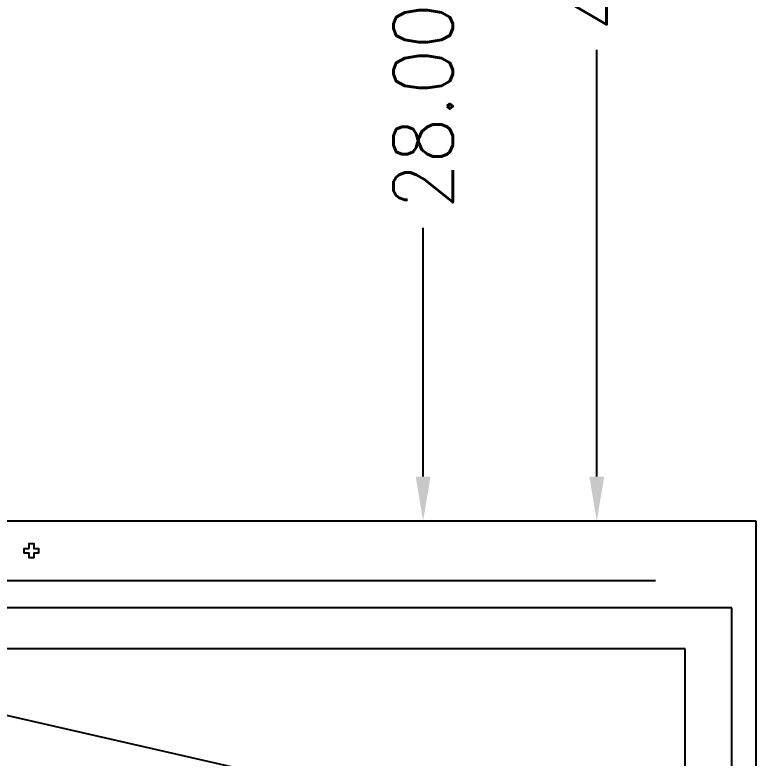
# Model space of a CAD drawing. Header units: millimetres. Extents: x 2909 to 3301, y 744 to 1021.
# Drawn here: x 3001.85 to 3026.86, y 943.57 to 968.65 of the extents above; entities that cross this region are included whole.
import ezdxf

# ---------------------------------------------------------------- set-up
doc = ezdxf.new("R2010")
doc.units = ezdxf.units.MM
for name, color, linetype in [('B', 1, 'Continuous'), ('C', 7, 'Continuous'), ('D', 4, 'Continuous'), ('F', 2, 'Continuous')]:
    doc.layers.add(name, color=color, linetype=linetype)
doc.styles.add('ROMANS', font='romans.shx', dxfattribs={"width": 0.9})
doc.dimstyles.new('ISO-25-1', dxfattribs={"dimtxt": 2, "dimasz": 1.5, "dimexe": 0.4, "dimexo": 0.625, "dimgap": 0.5, "dimtad": 0, "dimzin": 1, "dimdsep": 46, "dimtxsty": 'ROMANS', "dimcen": 2.5, "dimclrd": 4, "dimclre": 4, "dimclrt": 4, "dimadec": 0, "dimazin": 0, "dimtfac": 1, "dimtmove": 0, "dimatfit": 3, "dimfxl": 1, "dimlwe": 0, "dimarcsym": 0})

# ---------------------------------------------------------------- blocks, each defined once
blk = doc.blocks.new('*D30')
at = {"layer": 'D', "color": 0, "lineweight": 0}
for p, q in [((3002.982, 991.571), (3021.882, 991.571)), ((3025.317, 951.571), (3021.082, 951.571))]:
    blk.add_line(p, q, dxfattribs=at)
at = {"layer": 'D', "color": 0, "lineweight": -2}
for p, q in [((3021.482, 990.071), (3021.482, 975.671)), ((3021.482, 953.071), (3021.482, 967.471))]:
    blk.add_line(p, q, dxfattribs=at)
at = {"layer": 'D', "color": 0}
for points in [[(3021.232, 990.071), (3021.732, 990.071), (3021.482, 991.571)], [(3021.232, 953.071), (3021.732, 953.071), (3021.482, 951.571)]]:
    blk.add_solid(points, dxfattribs=at)
at = {"layer": 'Defpoints', "color": 0}
for p in [(3002.357, 991.571), (3021.482, 991.571), (3025.942, 951.571)]:
    blk.add_point(p, dxfattribs=at)
at = {"layer": 'D', "color": 0, "insert": (3021.482, 971.571), "char_height": 2, "attachment_point": 5, "rotation": 90, "style": 'ROMANS'}
blk.add_mtext('40.00', dxfattribs=at)
blk = doc.blocks.new('*D46')
at = {"layer": 'D', "color": 0, "lineweight": 0}
for p, q in [((3014.999, 979.571), (3015.224, 979.571)), ((3014.999, 951.571), (3015.224, 951.571))]:
    blk.add_line(p, q, dxfattribs=at)
at = {"layer": 'D', "color": 0, "lineweight": -2}
for p, q in [((3015.624, 978.071), (3015.624, 969.671)), ((3015.624, 953.071), (3015.624, 961.471))]:
    blk.add_line(p, q, dxfattribs=at)
at = {"layer": 'D', "color": 0}
for points in [[(3015.374, 978.071), (3015.874, 978.071), (3015.624, 979.571)], [(3015.374, 953.071), (3015.874, 953.071), (3015.624, 951.571)]]:
    blk.add_solid(points, dxfattribs=at)
at = {"layer": 'Defpoints', "color": 0}
for p in [(3015.624, 979.571), (3015.624, 951.571), (3015.624, 951.571)]:
    blk.add_point(p, dxfattribs=at)
at = {"layer": 'D', "color": 0, "insert": (3015.624, 965.571), "char_height": 2, "attachment_point": 5, "rotation": 90, "style": 'ROMANS'}
blk.add_mtext('28.00', dxfattribs=at)

msp = doc.modelspace()

# ---------------------------------------------------------------- linework, layer by layer
at = {"ltscale": 6.286513}
for p, q in [((3026.857, 951.571), (2956.857, 951.571)), ((3026.857, 903.571), (3026.857, 951.571))]:
    msp.add_line(p, q, dxfattribs=at)
at = {"layer": 'B'}
for p, q in [((3026.035, 948.642), (2995.477, 948.642)), ((3026.035, 923.821), (3026.035, 948.642)), ((3024.459, 947.259), (2995.261, 947.259)), ((3024.459, 939.321), (3024.459, 947.259))]:
    msp.add_line(p, q, dxfattribs=at)
at = {"layer": 'C'}
msp.add_lwpolyline([(3002.331, 950.651), (3002.331, 950.811), (3002.491, 950.811), (3002.491, 950.651), (3002.651, 950.651), (3002.651, 950.491), (3002.491, 950.491), (3002.491, 950.331), (3002.331, 950.331), (3002.331, 950.491), (3002.171, 950.491), (3002.171, 950.651)], close=True, dxfattribs=at)
at = {"layer": 'D', "ltscale": 6.286513}
msp.add_line((2997.812, 949.565), (3023.459, 949.565), dxfattribs=at)
at = {"layer": 'F'}
msp.add_line((2995.18, 946.468), (3023.607, 940.003), dxfattribs=at)

# ---------------------------------------------------------------- dimensions: what is measured, and where the dimension line sits
at = {"layer": 'D', "color": 0}
for base, p1, p2, picture, middle in [((3021.482, 991.571), (3025.942, 951.571), (3002.357, 991.571), '*D30', (3021.482, 971.571)), ((3015.624, 951.571), (3015.624, 979.571), (3015.624, 951.571), '*D46', (3015.624, 965.571))]:
    dim = msp.add_linear_dim(base=base, p1=p1, p2=p2, angle=90, dimstyle='ISO-25-1', override={"dimclrd": 0, "dimclre": 0, "dimclrt": 0, "dimfxl": 1.25}, dxfattribs=at)
    dim.commit()
    dim.dimension.update_dxf_attribs({"geometry": picture, "text_midpoint": middle})

doc.saveas('drawing.dxf')
